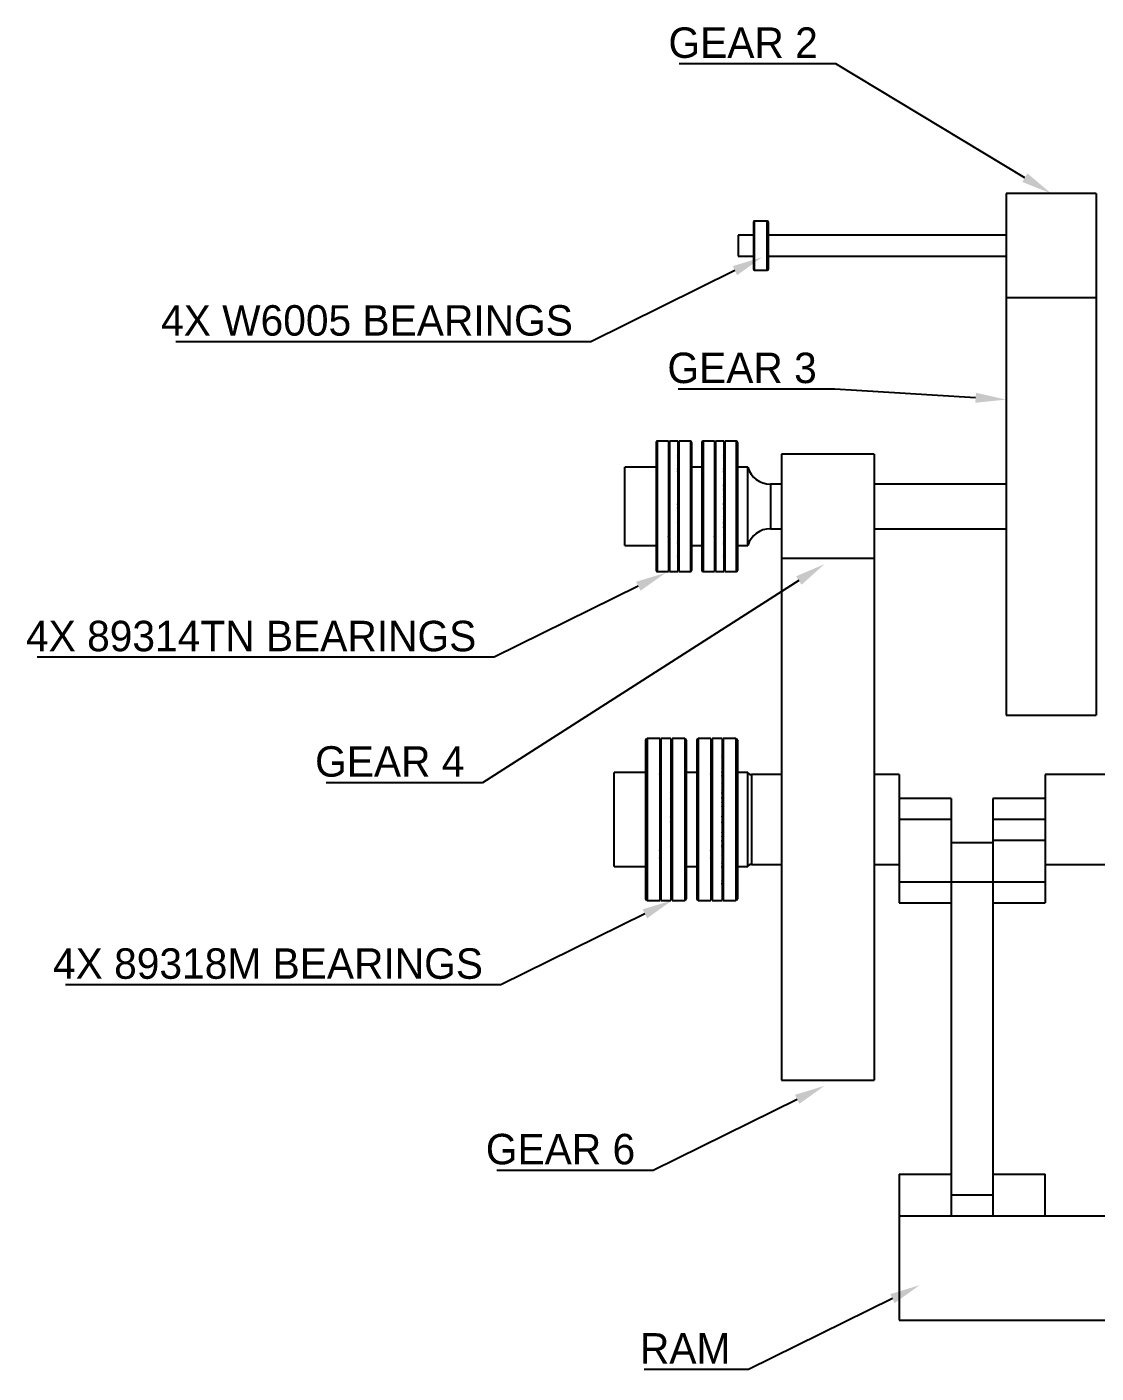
# Model space of a CAD drawing. Header units: millimetres. Extents: x -724 to 4637, y -531 to 1147.
# Drawn here: x -724 to 302, y -531 to 760 of the extents above; entities that cross this region are included whole.
import ezdxf
from ezdxf import colors
from ezdxf.entities.mleader import LeaderData, LeaderLine
from ezdxf.math import Vec2, Vec3

# ---------------------------------------------------------------- set-up
doc = ezdxf.new("R2010")
doc.units = ezdxf.units.MM

msp = doc.modelspace()

# ---------------------------------------------------------------- linework, layer by layer
at = {"color": 7, "linetype": 'Continuous', "lineweight": 25}
for p, q in [((301.5, 600), (215.2, 600)), ((215.2, 600), (215.2, 100)), ((301.5, 600), (301.5, 100)), ((-26.7, 527.1), (-26.7, 572.9)), ((-13.7, 573.5), (-26.1, 573.5)), ((-26.1, 526.5), (-26.1, 573.5)), ((-13.7, 526.5), (-13.7, 573.5)), ((-12.7, 527.5), (-12.7, 572.5)), ((-26.7, 560), (-41.7, 560)), ((-41.7, 560), (-41.7, 540)), ((215.2, 560), (-12.7, 560)), ((-41.7, 540), (-26.7, 540)), ((-12.7, 540), (215.2, 540)), ((-26.1, 526.5), (-13.7, 526.5)), ((301.5, 500), (215.2, 500)), ((-120.4, 361.4), (-120.4, 238.6)), ((-108.4, 362.5), (-119.3, 362.5)), ((-119.3, 362.5), (-119.3, 237.5)), ((-108.4, 362.5), (-108.4, 237.5)), ((-99.4, 362.5), (-107.4, 362.5)), ((-107.4, 362.5), (-107.4, 237.5)), ((-99.4, 362.5), (-99.4, 237.5)), ((-87.5, 362.5), (-98.4, 362.5)), ((-98.4, 362.5), (-98.4, 237.5)), ((-87.5, 362.5), (-87.5, 237.5)), ((-86.4, 361.4), (-86.4, 238.6)), ((-76.4, 361.4), (-76.4, 238.6)), ((-64.4, 362.5), (-75.3, 362.5)), ((-75.3, 362.5), (-75.3, 237.5)), ((-64.4, 362.5), (-64.4, 237.5)), ((-55.4, 362.5), (-63.4, 362.5)), ((-63.4, 362.5), (-63.4, 237.5)), ((-55.4, 362.5), (-55.4, 237.5)), ((-43.5, 362.5), (-54.4, 362.5)), ((-54.4, 362.5), (-54.4, 237.5)), ((-43.5, 362.5), (-43.5, 237.5)), ((-42.4, 361.4), (-42.4, 238.6)), ((-107.4, 358.4), (-108.4, 358.4)), ((-108.4, 355.5), (-108.4, 355.5)), ((-107.4, 358.9), (-107.9, 358.9)), ((-98.9, 358.9), (-99.4, 358.9)), ((-98.4, 358.4), (-99.4, 358.4)), ((-63.4, 358.4), (-64.4, 358.4)), ((-64.4, 355.5), (-64.4, 355.5)), ((-63.4, 358.9), (-63.9, 358.9)), ((-54.9, 358.9), (-55.4, 358.9)), ((-54.4, 358.4), (-55.4, 358.4)), ((88.9, 350), (0, 350)), ((0, 350), (0, -250)), ((88.9, 350), (88.9, -250)), ((-120.4, 337.5), (-150.4, 337.5)), ((-150.4, 262.5), (-150.4, 337.5)), ((-76.4, 337.5), (-86.4, 337.5)), ((-32.4, 337.5), (-42.4, 337.5)), ((-32.4, 262.5), (-32.4, 337.5)), ((-108.4, 334.3), (-108.4, 334.5)), ((-64.4, 334.3), (-64.4, 334.5)), ((0, 321.4), (-10.8, 321.4)), ((-10.8, 321.4), (-10.8, 278.6)), ((215.2, 321.4), (88.9, 321.4)), ((-108.4, 277.1), (-108.4, 276.9)), ((-108.4, 276.9), (-108.4, 277.1)), ((-108.4, 271), (-108.4, 271.2)), ((-64.4, 276.9), (-64.4, 277.1)), ((-64.4, 271.2), (-64.4, 271)), ((-64.4, 271), (-64.4, 271.2)), ((-10.8, 278.6), (0, 278.6)), ((88.9, 278.6), (215.2, 278.6)), ((-150.4, 262.5), (-120.4, 262.5)), ((-108.4, 265.7), (-108.4, 265.9)), ((-86.4, 262.5), (-76.4, 262.5)), ((-64.4, 265.7), (-64.4, 265.9)), ((-42.4, 262.5), (-32.4, 262.5)), ((88.9, 250), (0, 250)), ((-119.3, 237.5), (-108.4, 237.5)), ((-108.4, 244.5), (-108.4, 244.5)), ((-108.4, 241.6), (-107.4, 241.6)), ((-107.9, 241.1), (-107.4, 241.1)), ((-107.4, 237.5), (-99.4, 237.5)), ((-99.4, 241.6), (-98.4, 241.6)), ((-99.4, 241.1), (-98.9, 241.1)), ((-98.4, 237.5), (-87.5, 237.5)), ((-75.3, 237.5), (-64.4, 237.5)), ((-64.4, 244.5), (-64.4, 244.5)), ((-64.4, 241.6), (-63.4, 241.6)), ((-63.9, 241.1), (-63.4, 241.1)), ((-63.4, 237.5), (-55.4, 237.5)), ((-55.4, 241.6), (-54.4, 241.6)), ((-55.4, 241.1), (-54.9, 241.1)), ((-54.4, 237.5), (-43.5, 237.5)), ((215.2, 100), (301.5, 100)), ((-116.9, 77.5), (-128.9, 77.5)), ((-128.9, 77.5), (-128.9, -77.5)), ((-116.9, 77.5), (-116.9, -77.5)), ((-106.1, 77.5), (-115.7, 77.5)), ((-115.7, 77.5), (-115.7, -77.5)), ((-106.1, 77.5), (-106.1, -77.5)), ((-92.9, 77.5), (-104.9, 77.5)), ((-104.9, 77.5), (-104.9, -77.5)), ((-92.9, 77.5), (-92.9, -77.5)), ((-67.9, 77.5), (-79.9, 77.5)), ((-79.9, 77.5), (-79.9, -77.5)), ((-67.9, 77.5), (-67.9, -77.5)), ((-57.1, 77.5), (-66.7, 77.5)), ((-66.7, 77.5), (-66.7, -77.5)), ((-57.1, 77.5), (-57.1, -77.5)), ((-43.9, 77.5), (-55.9, 77.5)), ((-55.9, 77.5), (-55.9, -77.5)), ((-43.9, 77.5), (-43.9, -77.5)), ((-130.4, 76), (-130.4, -76)), ((-115.7, 73.7), (-116.9, 73.7)), ((-115.7, 74.3), (-116.3, 74.3)), ((-105.5, 74.3), (-106.1, 74.3)), ((-104.9, 73.7), (-106.1, 73.7)), ((-91.4, 76), (-91.4, -76)), ((-81.4, 76), (-81.4, -76)), ((-66.7, 73.7), (-67.9, 73.7)), ((-66.7, 74.3), (-67.3, 74.3)), ((-56.5, 74.3), (-57.1, 74.3)), ((-55.9, 73.7), (-57.1, 73.7)), ((-42.4, 76), (-42.4, -76)), ((-116.9, 59.6), (-116.9, 59.7)), ((-67.8, 59.9), (-67.9, 59.7)), ((-67.9, 59.6), (-67.9, 59.7)), ((-130.4, 45), (-160.4, 45)), ((-160.4, -45), (-160.4, 45)), ((-116.9, 43.3), (-116.9, 43.6)), ((-81.4, 45), (-91.4, 45)), ((-67.9, 43.3), (-67.9, 43.6)), ((-32.4, 45), (-42.4, 45)), ((-32.4, -45), (-32.4, 45)), ((0, 43.1), (-29, 43.1)), ((-29, 43.1), (-29, -43.1)), ((112.6, 43.1), (88.9, 43.1)), ((112.6, 43.1), (112.6, -80)), ((312.6, 43.1), (252.6, 43.1)), ((252.6, 43.1), (252.6, -80)), ((162.6, 20), (112.6, 20)), ((162.6, 20), (162.6, -380)), ((252.6, 20), (202.6, 20)), ((202.6, 20), (202.6, -380)), ((252.6, 0), (202.6, 0)), ((162.6, 0), (112.6, 0)), ((252.6, 0), (202.6, 0)), ((202.6, -22.5), (162.6, -22.5)), ((252.6, -20), (202.6, -20)), ((-116.8, -29.7), (-116.9, -30)), ((-116.9, -29.9), (-116.9, -29.7)), ((-116.8, -36.7), (-116.9, -37.1)), ((-116.9, -37), (-116.9, -36.7)), ((-67.8, -29.7), (-67.9, -30)), ((-67.9, -29.9), (-67.9, -29.7)), ((-67.8, -36.7), (-67.9, -37.1)), ((-67.9, -37), (-67.9, -36.7)), ((-160.4, -45), (-130.4, -45)), ((-116.9, -43.3), (-116.9, -43.1)), ((-116.9, -50.9), (-116.9, -50.8)), ((-91.4, -45), (-81.4, -45)), ((-67.9, -43.3), (-67.9, -43.1)), ((-67.9, -50.9), (-67.9, -50.8)), ((-42.4, -45), (-32.4, -45)), ((-29, -43.1), (0, -43.1)), ((88.9, -43.1), (112.6, -43.1)), ((252.6, -43.1), (312.6, -43.1)), ((-116.9, -59.6), (-116.9, -59.5)), ((-67.9, -59.6), (-67.9, -59.5)), ((252.6, -60), (112.6, -60)), ((-116.9, -73.7), (-115.7, -73.7)), ((-116.3, -74.3), (-115.7, -74.3)), ((-106.1, -73.7), (-104.9, -73.7)), ((-106.1, -74.3), (-105.5, -74.3)), ((-67.9, -73.7), (-66.7, -73.7)), ((-67.3, -74.3), (-66.7, -74.3)), ((-57.1, -73.7), (-55.9, -73.7)), ((-57.1, -74.3), (-56.5, -74.3)), ((-128.9, -77.5), (-116.9, -77.5)), ((-115.7, -77.5), (-106.1, -77.5)), ((-104.9, -77.5), (-92.9, -77.5)), ((-79.9, -77.5), (-67.9, -77.5)), ((-66.7, -77.5), (-57.1, -77.5)), ((-55.9, -77.5), (-43.9, -77.5)), ((112.6, -80), (162.6, -80)), ((202.6, -80), (252.6, -80)), ((0, -250), (88.9, -250)), ((112.6, -340), (112.6, -480)), ((112.6, -340), (162.6, -340)), ((202.6, -340), (252.6, -340)), ((252.6, -380), (252.6, -340)), ((202.6, -360), (162.6, -360)), ((112.6, -380), (452.6, -380)), ((112.6, -480), (452.6, -480))]:
    msp.add_line(p, q, dxfattribs=at)
at = {"color": 7, "linetype": 'Continuous', "lineweight": 25, "flags": 128}
for points in [[(-107.4, 355.3), (-107.5, 355.4), (-107.8, 355.8), (-107.8, 356.2), (-107.5, 356.5), (-107.4, 356.6)], [(-99.4, 356.6), (-99.3, 356.5), (-98.9, 356.2), (-98.9, 355.8), (-99.3, 355.4), (-99.4, 355.3)], [(-63.4, 355.3), (-63.5, 355.4), (-63.8, 355.8), (-63.8, 356.2), (-63.5, 356.5), (-63.4, 356.6)], [(-55.4, 356.6), (-55.3, 356.5), (-54.9, 356.2), (-54.9, 355.8), (-55.3, 355.4), (-55.4, 355.3)], [(-107.4, 243.4), (-107.5, 243.5), (-107.8, 243.8), (-107.8, 244.2), (-107.5, 244.6), (-107.4, 244.7)], [(-99.4, 244.7), (-99.3, 244.6), (-98.9, 244.2), (-98.9, 243.8), (-99.3, 243.5), (-99.4, 243.4)], [(-63.4, 243.4), (-63.5, 243.5), (-63.8, 243.8), (-63.8, 244.2), (-63.5, 244.6), (-63.4, 244.7)], [(-55.4, 244.7), (-55.3, 244.6), (-54.9, 244.2), (-54.9, 243.8), (-55.3, 243.5), (-55.4, 243.4)], [(-115.7, 69.9), (-116.1, 70.2), (-116.3, 70.7), (-116.1, 71.1), (-115.7, 71.4)], [(-106.1, 71.4), (-105.7, 71.1), (-105.5, 70.7), (-105.7, 70.2), (-106.1, 69.9)], [(-66.7, 69.9), (-67.1, 70.2), (-67.3, 70.7), (-67.1, 71.1), (-66.7, 71.4)], [(-57.1, 71.4), (-56.7, 71.1), (-56.5, 70.7), (-56.7, 70.2), (-57.1, 69.9)], [(-115.7, -71.4), (-116.1, -71.1), (-116.3, -70.7), (-116.1, -70.2), (-115.7, -69.9)], [(-106.1, -69.9), (-105.7, -70.2), (-105.5, -70.7), (-105.7, -71.1), (-106.1, -71.4)], [(-66.7, -71.4), (-67.1, -71.1), (-67.3, -70.7), (-67.1, -70.2), (-66.7, -69.9)], [(-57.1, -69.9), (-56.7, -70.2), (-56.5, -70.7), (-56.7, -71.1), (-57.1, -71.4)]]:
    msp.add_lwpolyline(points, dxfattribs=at)
at = {"color": 7, "linetype": 'Continuous', "lineweight": 25}
for centre, radius, start, end in [((-26.1, 572.9), 0.6, 90, 180), ((-13.7, 572.5), 1, 0, 90), ((-26.1, 527.1), 0.6, 180, 270), ((-13.7, 527.5), 1, 270, 0), ((-119.3, 361.4), 1.1, 90, 180), ((-87.5, 361.4), 1.1, 0, 90), ((-75.3, 361.4), 1.1, 90, 180), ((-43.5, 361.4), 1.1, 0, 90), ((-107.9, 358.4), 0.5, 90.0001, 180), ((-107.1, 355.9), 1.38, 197.575, 256.7609), ((-106.1, 347.6), 1.79, 137.2759, 222.7241), ((-99.7, 355.9), 1.39, 283.384, 341.6279), ((-100.7, 347.6), 1.79, 317.2759, 42.7241), ((-98.9, 358.4), 0.5, 360, 89.9999), ((-63.9, 358.4), 0.5, 90.0001, 180), ((-63.1, 355.9), 1.38, 197.575, 256.7609), ((-62.1, 347.6), 1.79, 137.2759, 222.7241), ((-55.7, 355.9), 1.39, 283.384, 341.6279), ((-56.7, 347.6), 1.79, 317.2759, 42.7241), ((-54.9, 358.4), 0.5, 360, 89.9999), ((-106.1, 347.4), 2.34, 183.8485, 235.2305), ((-106.1, 340.1), 2.34, 183.8866, 235.2286), ((-104.8, 334.6), 3.07, 147.1309, 212.8691), ((-100.7, 347.4), 2.33, 304.744, 356.6522), ((-100.7, 340.1), 2.34, 304.7714, 356.1134), ((-101.9, 334.3), 3.51, 316.2003, 43.7997), ((-102, 334.6), 3.07, 327.1309, 32.8691), ((-62.1, 347.4), 2.34, 183.8485, 235.2305), ((-62.1, 340.1), 2.34, 183.8866, 235.2286), ((-60.8, 334.6), 3.07, 147.1309, 212.8691), ((-56.7, 347.4), 2.33, 304.744, 356.6522), ((-56.7, 340.1), 2.34, 304.7714, 356.1134), ((-57.9, 334.3), 3.51, 316.2003, 43.7997), ((-58, 334.6), 3.07, 327.1309, 32.8691), ((-10.8, 343.9), 22.5, 196.4991, 270), ((-104.8, 334.4), 3.59, 180.9698, 223.8157), ((-104.8, 329.1), 3.59, 180.9698, 223.8157), ((-104.8, 323.2), 3.58, 180.9175, 222.1419), ((-102, 329.1), 3.59, 316.1843, 359.0302), ((-102, 323.2), 3.58, 317.8581, 359.0825), ((-60.8, 334.4), 3.59, 180.9698, 223.8157), ((-60.8, 329.1), 3.59, 180.9698, 223.8157), ((-60.8, 323.2), 3.58, 180.9175, 222.1419), ((-58, 329.1), 3.59, 316.1843, 359.0302), ((-58, 323.2), 3.58, 317.8581, 359.0825), ((-103.8, 318), 4.59, 141.5547, 218.4453), ((-103.8, 315.3), 4.61, 180.1777, 218.4522), ((-103.8, 312.2), 4.61, 180.1777, 218.4522), ((-103.8, 318.2), 4.11, 151.4784, 208.5216), ((-103, 318), 4.59, 321.5547, 38.4453), ((-103, 318.2), 4.11, 331.4784, 28.5216), ((-103, 315.3), 4.61, 321.5478, 359.8223), ((-103, 312.2), 4.61, 321.5478, 359.8223), ((-59.8, 318), 4.59, 141.5547, 218.4453), ((-59.8, 315.3), 4.61, 180.1777, 218.4522), ((-59.8, 312.2), 4.61, 180.1777, 218.4522), ((-59.8, 318.2), 4.11, 151.4784, 208.5216), ((-59, 318), 4.59, 321.5547, 38.4453), ((-59, 318.2), 4.11, 331.4784, 28.5216), ((-59, 315.3), 4.61, 321.5478, 359.8223), ((-59, 312.2), 4.61, 321.5478, 359.8223), ((-103.4, 300), 5, 143.1301, 216.8699), ((-103.4, 300), 4.5, 152.7339, 207.2661), ((-103.4, 300), 5, 323.1301, 36.8699), ((-103.4, 300), 4.5, 332.7339, 27.2661), ((-59.4, 300), 5, 143.1301, 216.8699), ((-59.4, 300), 4.5, 152.7339, 207.2661), ((-59.4, 300), 5, 323.1301, 36.8699), ((-59.4, 300), 4.5, 332.7339, 27.2661), ((-103.8, 287.8), 4.61, 141.536, 179.8342), ((-103.8, 284.7), 4.61, 141.536, 179.8342), ((-103.8, 282), 4.59, 141.5547, 218.4453), ((-103, 287.8), 4.61, 0.1658, 38.464), ((-103, 284.7), 4.61, 0.1658, 38.464), ((-103, 282), 4.59, 321.5547, 38.4453), ((-59.8, 287.8), 4.61, 141.536, 179.8342), ((-59.8, 284.7), 4.61, 141.536, 179.8342), ((-59.8, 282), 4.59, 141.5547, 218.4453), ((-59, 287.8), 4.61, 0.1658, 38.464), ((-59, 284.7), 4.61, 0.1658, 38.464), ((-59, 282), 4.59, 321.5547, 38.4453), ((-104.8, 276.8), 3.59, 137.8622, 175.0643), ((-104.8, 270.9), 3.61, 136.1948, 175.0213), ((-103.8, 281.8), 4.11, 151.4784, 208.5216), ((-103, 281.8), 4.11, 331.4784, 28.5216), ((-102, 270.9), 3.58, 0.907, 43.8785), ((-102, 276.8), 3.57, 0.8562, 42.2032), ((-60.8, 276.8), 3.59, 137.8622, 175.0643), ((-60.8, 270.9), 3.61, 136.1948, 175.0213), ((-59.8, 281.8), 4.11, 151.4784, 208.5216), ((-59, 281.8), 4.11, 331.4784, 28.5216), ((-58, 270.9), 3.58, 0.907, 43.8785), ((-58, 276.8), 3.57, 0.8562, 42.2032), ((-10.8, 256.1), 22.5, 90, 163.5009), ((-104.8, 265.6), 3.61, 136.1948, 175.0213), ((-106.1, 259.9), 2.32, 124.5396, 176.3452), ((-104.8, 265.4), 3.07, 147.1309, 212.8691), ((-101.9, 265.7), 3.51, 316.2003, 43.7997), ((-102, 265.4), 3.07, 327.1309, 32.8691), ((-100.7, 259.9), 2.32, 3.6548, 55.4604), ((-60.8, 265.6), 3.61, 136.1948, 175.0213), ((-62.1, 259.9), 2.32, 124.5396, 176.3452), ((-60.8, 265.4), 3.07, 147.1309, 212.8691), ((-57.9, 265.7), 3.51, 316.2003, 43.7997), ((-58, 265.4), 3.07, 327.1309, 32.8691), ((-56.7, 259.9), 2.32, 3.6548, 55.4604), ((-106.1, 252.6), 2.32, 124.5418, 176.3069), ((-107.1, 244.1), 1.39, 102.9396, 160.7012), ((-106.1, 252.4), 1.79, 137.2759, 222.7241), ((-100.7, 252.6), 2.33, 4.1955, 55.4296), ((-100.7, 252.4), 1.79, 317.2759, 42.7241), ((-99.7, 244.1), 1.34, 15.9487, 77.7283), ((-62.1, 252.6), 2.32, 124.5418, 176.3069), ((-63.1, 244.1), 1.39, 102.9396, 160.7012), ((-62.1, 252.4), 1.79, 137.2759, 222.7241), ((-56.7, 252.6), 2.33, 4.1955, 55.4296), ((-56.7, 252.4), 1.79, 317.2759, 42.7241), ((-55.7, 244.1), 1.34, 15.9487, 77.7283), ((-119.3, 238.6), 1.1, 180, 270), ((-107.9, 241.6), 0.5, 180, 269.9999), ((-98.9, 241.6), 0.5, 270.0001, 0), ((-87.5, 238.6), 1.1, 270, 360), ((-75.3, 238.6), 1.1, 180, 270), ((-63.9, 241.6), 0.5, 180, 269.9999), ((-54.9, 241.6), 0.5, 270.0001, 360), ((-43.5, 238.6), 1.1, 270, 360), ((-128.9, 76), 1.5, 90, 180), ((-92.9, 76), 1.5, 0, 90), ((-79.9, 76), 1.5, 90, 180), ((-43.9, 76), 1.5, 360, 90), ((-116.3, 73.7), 0.6, 90, 180), ((-115.4, 70.5), 1.53, 193.8947, 259.1514), ((-106.4, 70.5), 1.56, 281.1843, 344.5434), ((-105.5, 73.7), 0.6, 0, 90), ((-67.3, 73.7), 0.6, 90, 180), ((-66.4, 70.5), 1.53, 193.8947, 259.1514), ((-57.4, 70.5), 1.56, 281.1843, 344.5434), ((-56.5, 73.7), 0.6, 360, 90), ((-114.1, 59.8), 2.75, 183.3135, 235.8017), ((-114.2, 60.1), 2.09, 135.9312, 224.0688), ((-107.6, 60.1), 2.09, 315.9312, 44.0688), ((-107.6, 59.8), 2.76, 304.2433, 355.9542), ((-65.1, 59.8), 2.75, 183.3135, 235.8017), ((-65.2, 60.1), 2.09, 135.9312, 224.0688), ((-58.6, 60.1), 2.09, 315.9312, 44.0688), ((-58.6, 59.8), 2.76, 304.2433, 355.9542), ((-114.1, 51), 2.75, 183.3135, 235.8017), ((-112.6, 43.4), 4.28, 180.8157, 223.9698), ((-112.6, 43.7), 3.66, 146.8062, 213.1938), ((-107.6, 51), 2.75, 304.1983, 356.6865), ((-109.1, 43.7), 3.66, 326.8062, 33.1938), ((-109.2, 43.4), 4.29, 316.0405, 358.6253), ((-65.1, 51), 2.75, 183.3135, 235.8017), ((-63.6, 43.4), 4.28, 180.8157, 223.9698), ((-63.6, 43.7), 3.66, 146.8062, 213.1938), ((-58.6, 51), 2.75, 304.1983, 356.6865), ((-60.1, 43.7), 3.66, 326.8062, 33.1938), ((-60.2, 43.4), 4.29, 316.0405, 358.6253), ((-29, 46.9), 3.85, 210, 270), ((-112.6, 37), 4.28, 180.8157, 223.9698), ((-112.6, 30), 4.28, 180.8157, 223.9698), ((-111.4, 22.8), 5.5, 141.5271, 218.4729), ((-109.2, 37), 4.28, 316.0302, 359.1843), ((-109.2, 30), 4.28, 316.0302, 359.1843), ((-110.4, 22.8), 5.5, 321.5271, 38.4729), ((-63.6, 37), 4.28, 180.8157, 223.9698), ((-63.6, 30), 4.28, 180.8157, 223.9698), ((-62.4, 22.8), 5.5, 141.5271, 218.4729), ((-60.2, 37), 4.28, 316.0302, 359.1843), ((-60.2, 30), 4.28, 316.0302, 359.1843), ((-61.4, 22.8), 5.5, 321.5271, 38.4729), ((-111.3, 19.5), 5.53, 180.1487, 218.4812), ((-111.3, 15.7), 5.53, 180.1487, 218.4812), ((-111.4, 23), 4.92, 151.4197, 208.5803), ((-110.4, 23), 4.92, 331.4197, 28.5803), ((-110.4, 19.5), 5.53, 321.5188, 359.8513), ((-110.4, 15.7), 5.53, 321.5188, 359.8513), ((-62.3, 19.5), 5.53, 180.1487, 218.4812), ((-62.3, 15.7), 5.53, 180.1487, 218.4812), ((-62.4, 23), 4.92, 151.4197, 208.5803), ((-61.4, 23), 4.92, 331.4197, 28.5803), ((-61.4, 19.5), 5.53, 321.5188, 359.8513), ((-61.4, 15.7), 5.53, 321.5188, 359.8513), ((-110.9, 0), 6, 143.1301, 216.8699), ((-110.9, 0), 5.4, 152.734, 207.266), ((-110.9, 0), 6, 323.1301, 36.8699), ((-110.9, 0), 5.4, 332.734, 27.266), ((-61.9, 0), 6, 143.1301, 216.8699), ((-61.9, 0), 5.4, 152.734, 207.266), ((-61.9, 0), 6, 323.1301, 36.8699), ((-61.9, 0), 5.4, 332.734, 27.266), ((-111.3, -15.7), 5.53, 141.5291, 179.8411), ((-110.4, -15.7), 5.53, 0.1589, 38.4709), ((-62.3, -15.7), 5.53, 141.5291, 179.8411), ((-61.4, -15.7), 5.53, 0.1589, 38.4709), ((-111.3, -19.5), 5.53, 141.5291, 179.8411), ((-111.4, -22.8), 5.5, 141.5271, 218.4729), ((-111.4, -23), 4.92, 151.4197, 208.5803), ((-110.4, -19.5), 5.53, 0.1589, 38.4709), ((-110.4, -22.8), 5.5, 321.5271, 38.4729), ((-110.4, -23), 4.92, 331.4197, 28.5803), ((-62.3, -19.5), 5.53, 141.5291, 179.8411), ((-62.4, -22.8), 5.5, 141.5271, 218.4729), ((-62.4, -23), 4.92, 151.4197, 208.5803), ((-61.4, -19.5), 5.53, 0.1589, 38.4709), ((-61.4, -22.8), 5.5, 321.5271, 38.4729), ((-61.4, -23), 4.92, 331.4197, 28.5803), ((-112.6, -30), 4.32, 136.1463, 175.6713), ((-112.6, -37.1), 4.32, 136.1463, 175.6713), ((-109.2, -30), 4.29, 0.8706, 43.915), ((-109.2, -37), 4.29, 0.8706, 43.915), ((-63.6, -30), 4.32, 136.1463, 175.6713), ((-63.6, -37.1), 4.32, 136.1463, 175.6713), ((-60.2, -30), 4.29, 0.8706, 43.915), ((-60.2, -37), 4.29, 0.8706, 43.915), ((-112.6, -43.4), 4.32, 136.1463, 175.6713), ((-114.1, -51.1), 2.81, 124.5804, 173.4417), ((-112.6, -43.7), 3.66, 146.8062, 213.1938), ((-109.2, -43.4), 4.29, 0.3119, 43.9243), ((-109.1, -43.7), 3.66, 326.8062, 33.1938), ((-107.6, -51.1), 2.77, 3.5192, 55.596), ((-63.6, -43.4), 4.32, 136.1463, 175.6713), ((-65.1, -51.1), 2.81, 124.5804, 173.4417), ((-63.6, -43.7), 3.66, 146.8062, 213.1938), ((-60.2, -43.4), 4.29, 0.3119, 43.9243), ((-60.1, -43.7), 3.66, 326.8062, 33.1938), ((-58.6, -51.1), 2.77, 3.5192, 55.596), ((-29, -46.9), 3.85, 90, 150), ((-114.1, -59.8), 2.81, 124.5804, 173.4417), ((-114.2, -60.1), 2.09, 135.9312, 224.0688), ((-107.6, -59.8), 2.76, 2.7883, 55.6369), ((-107.6, -60.1), 2.09, 315.9312, 44.0688), ((-65.1, -59.8), 2.81, 124.5804, 173.4417), ((-65.2, -60.1), 2.09, 135.9312, 224.0688), ((-58.6, -59.8), 2.76, 2.7883, 55.6369), ((-58.6, -60.1), 2.09, 315.9312, 44.0688), ((-128.9, -76), 1.5, 180, 270), ((-115.3, -70.6), 1.62, 102.2714, 162.128), ((-116.3, -73.7), 0.6, 180, 270), ((-106.4, -70.5), 1.6, 16.3671, 78.0323), ((-105.5, -73.7), 0.6, 270, 0), ((-92.9, -76), 1.5, 270, 360), ((-79.9, -76), 1.5, 180, 270), ((-66.3, -70.6), 1.62, 102.2714, 162.128), ((-67.3, -73.7), 0.6, 180, 270), ((-57.4, -70.5), 1.6, 16.3671, 78.0323), ((-56.5, -73.7), 0.6, 270, 0), ((-43.9, -76), 1.5, 270, 0)]:
    msp.add_arc(centre, radius, start, end, dxfattribs=at)
for points, knots in [([(-107.4, 356.7), (-107.6, 356.6), (-108, 356.4), (-108.3, 356), (-108.3, 355.7), (-108.4, 355.6)], [0, 0, 0, 0, 0.3635068, 0.7375334, 1, 1, 1, 1]), ([(-107.4, 349.1), (-107.5, 349), (-107.9, 348.7), (-108.2, 348.1), (-108.4, 347.5), (-108.4, 347.2), (-108.4, 347.2)], [0, 0, 0, 0, 0.155023, 0.581655, 0.95105, 1, 1, 1, 1]), ([(-98.4, 355.5), (-98.4, 355.5), (-98.4, 355.7), (-98.6, 356.1), (-98.9, 356.4), (-99.2, 356.6), (-99.4, 356.7)], [0, 0, 0, 0, 0.041041, 0.376993, 0.707289, 1, 1, 1, 1]), ([(-98.4, 347.2), (-98.4, 347.3), (-98.4, 347.7), (-98.7, 348.3), (-99, 348.8), (-99.3, 349), (-99.4, 349.1)], [0, 0, 0, 0, 0.128656, 0.5165654, 0.9060418, 1, 1, 1, 1]), ([(-63.4, 356.7), (-63.6, 356.6), (-64, 356.4), (-64.3, 356), (-64.3, 355.7), (-64.4, 355.6)], [0, 0, 0, 0, 0.3635068, 0.7375334, 1, 1, 1, 1]), ([(-63.4, 349.1), (-63.5, 349), (-63.9, 348.7), (-64.2, 348.1), (-64.4, 347.5), (-64.4, 347.2), (-64.4, 347.2)], [0, 0, 0, 0, 0.155023, 0.581655, 0.95105, 1, 1, 1, 1]), ([(-54.4, 355.5), (-54.4, 355.5), (-54.4, 355.7), (-54.6, 356.1), (-54.9, 356.4), (-55.2, 356.6), (-55.4, 356.7)], [0, 0, 0, 0, 0.041041, 0.376993, 0.707289, 1, 1, 1, 1]), ([(-54.4, 347.2), (-54.4, 347.3), (-54.4, 347.7), (-54.7, 348.3), (-55, 348.8), (-55.3, 349), (-55.4, 349.1)], [0, 0, 0, 0, 0.128656, 0.516565, 0.906042, 1, 1, 1, 1]), ([(-108.4, 339.9), (-108.4, 339.7), (-108.3, 339.2), (-108, 338.5), (-107.6, 338.2), (-107.4, 338.1)], [0, 0, 0, 0, 0.3406033, 0.7243184, 1, 1, 1, 1]), ([(-107.4, 336.7), (-107.5, 336.6), (-107.9, 336.2), (-108.3, 335.5), (-108.3, 334.8), (-108.4, 334.6)], [0, 0, 0, 0, 0.194826, 0.644302, 1, 1, 1, 1]), ([(-64.4, 339.9), (-64.4, 339.7), (-64.3, 339.2), (-64, 338.5), (-63.6, 338.2), (-63.4, 338.1)], [0, 0, 0, 0, 0.340603, 0.724318, 1, 1, 1, 1]), ([(-63.4, 336.7), (-63.5, 336.6), (-63.9, 336.2), (-64.3, 335.5), (-64.3, 334.8), (-64.4, 334.6)], [0, 0, 0, 0, 0.194826, 0.644302, 1, 1, 1, 1]), ([(-108.4, 334.6), (-108.4, 334.5), (-108.5, 334.1), (-108.3, 333.3), (-107.9, 332.4), (-107.5, 332), (-107.4, 331.9)], [0, 0, 0, 0, 0.072836, 0.434109, 0.794071, 1, 1, 1, 1]), ([(-108.4, 329.3), (-108.4, 329.2), (-108.5, 328.8), (-108.3, 328), (-107.9, 327.2), (-107.5, 326.7), (-107.4, 326.6)], [0, 0, 0, 0, 0.072836, 0.434109, 0.794071, 1, 1, 1, 1]), ([(-108.4, 323.4), (-108.4, 323.3), (-108.5, 322.9), (-108.3, 322.1), (-107.9, 321.3), (-107.6, 320.9), (-107.4, 320.7)], [0, 0, 0, 0, 0.073671, 0.439089, 0.803178, 1, 1, 1, 1]), ([(-64.4, 334.6), (-64.4, 334.5), (-64.5, 334.1), (-64.3, 333.3), (-63.9, 332.4), (-63.5, 332), (-63.4, 331.9)], [0, 0, 0, 0, 0.072836, 0.434109, 0.794071, 1, 1, 1, 1]), ([(-64.4, 329.3), (-64.4, 329.2), (-64.5, 328.8), (-64.3, 328), (-63.9, 327.2), (-63.5, 326.7), (-63.4, 326.6)], [0, 0, 0, 0, 0.072836, 0.434109, 0.794071, 1, 1, 1, 1]), ([(-64.4, 323.2), (-64.4, 322.8), (-64.3, 322.1), (-63.9, 321.3), (-63.6, 320.9), (-63.4, 320.7)], [0, 0, 0, 0, 0.3887697, 0.7855218, 1, 1, 1, 1]), ([(-107.4, 279.3), (-107.5, 279.2), (-107.9, 278.8), (-108.3, 278), (-108.3, 277.4), (-108.4, 277.1)], [0, 0, 0, 0, 0.184313, 0.639658, 1, 1, 1, 1]), ([(-107.4, 273.4), (-107.5, 273.3), (-107.9, 272.9), (-108.3, 272.2), (-108.3, 271.5), (-108.4, 271.2)], [0, 0, 0, 0, 0.194826, 0.644302, 1, 1, 1, 1]), ([(-63.4, 279.3), (-63.5, 279.2), (-63.9, 278.8), (-64.3, 278), (-64.3, 277.4), (-64.4, 277.1)], [0, 0, 0, 0, 0.180502, 0.637974, 1, 1, 1, 1]), ([(-64.4, 277.1), (-64.4, 277.1), (-64.4, 277), (-64.4, 276.9), (-64.4, 276.9)], [0, 0, 0, 0, 0.894898, 1, 1, 1, 1]), ([(-63.4, 273.4), (-63.5, 273.3), (-63.9, 272.9), (-64.3, 272.2), (-64.3, 271.5), (-64.4, 271.2)], [0, 0, 0, 0, 0.194826, 0.644302, 1, 1, 1, 1]), ([(-108.4, 266), (-108.4, 265.9), (-108.5, 265.5), (-108.3, 264.7), (-107.9, 263.9), (-107.5, 263.4), (-107.4, 263.3)], [0, 0, 0, 0, 0.072836, 0.434109, 0.794071, 1, 1, 1, 1]), ([(-107.4, 261.9), (-107.5, 261.9), (-107.9, 261.6), (-108.2, 261), (-108.4, 260.4), (-108.4, 260.1), (-108.4, 260.1)], [0, 0, 0, 0, 0.155023, 0.581655, 0.95105, 1, 1, 1, 1]), ([(-98.4, 260.1), (-98.4, 260.2), (-98.4, 260.5), (-98.7, 261.1), (-99, 261.7), (-99.3, 261.9), (-99.4, 262)], [0, 0, 0, 0, 0.128656, 0.5165654, 0.9060418, 1, 1, 1, 1]), ([(-64.4, 266), (-64.4, 265.9), (-64.5, 265.5), (-64.3, 264.7), (-63.9, 263.9), (-63.5, 263.4), (-63.4, 263.3)], [0, 0, 0, 0, 0.0728361, 0.4341094, 0.7940707, 1, 1, 1, 1]), ([(-63.4, 261.9), (-63.5, 261.9), (-63.9, 261.6), (-64.2, 261), (-64.4, 260.4), (-64.4, 260.1), (-64.4, 260.1)], [0, 0, 0, 0, 0.155023, 0.581655, 0.95105, 1, 1, 1, 1]), ([(-54.4, 260.1), (-54.4, 260.2), (-54.4, 260.5), (-54.7, 261.1), (-55, 261.7), (-55.3, 261.9), (-55.4, 262)], [0, 0, 0, 0, 0.128656, 0.516565, 0.906042, 1, 1, 1, 1]), ([(-108.4, 252.8), (-108.4, 252.6), (-108.3, 252.1), (-108, 251.4), (-107.6, 251.1), (-107.4, 250.9)], [0, 0, 0, 0, 0.340603, 0.724318, 1, 1, 1, 1]), ([(-99.4, 250.9), (-99.2, 251.1), (-98.8, 251.5), (-98.4, 252.2), (-98.4, 252.6), (-98.4, 252.8)], [0, 0, 0, 0, 0.3612914, 0.7314255, 1, 1, 1, 1]), ([(-64.4, 252.8), (-64.4, 252.6), (-64.3, 252.1), (-64, 251.4), (-63.6, 251.1), (-63.4, 250.9)], [0, 0, 0, 0, 0.340603, 0.724318, 1, 1, 1, 1]), ([(-55.4, 250.9), (-55.2, 251.1), (-54.8, 251.5), (-54.4, 252.2), (-54.4, 252.6), (-54.4, 252.8)], [0, 0, 0, 0, 0.361291, 0.731426, 1, 1, 1, 1]), ([(-108.4, 244.6), (-108.4, 244.5), (-108.4, 244.3), (-108.2, 243.9), (-107.9, 243.6), (-107.6, 243.4), (-107.4, 243.3)], [0, 0, 0, 0, 0.071341, 0.398114, 0.720525, 1, 1, 1, 1]), ([(-99.4, 243.3), (-99.2, 243.4), (-98.8, 243.6), (-98.5, 244), (-98.4, 244.3), (-98.4, 244.5)], [0, 0, 0, 0, 0.3457909, 0.7113994, 1, 1, 1, 1]), ([(-64.4, 244.6), (-64.4, 244.5), (-64.4, 244.3), (-64.2, 243.9), (-63.9, 243.6), (-63.6, 243.4), (-63.4, 243.3)], [0, 0, 0, 0, 0.071341, 0.398114, 0.720525, 1, 1, 1, 1]), ([(-55.4, 243.3), (-55.2, 243.4), (-54.8, 243.6), (-54.5, 244), (-54.4, 244.3), (-54.4, 244.5)], [0, 0, 0, 0, 0.3457909, 0.7113994, 1, 1, 1, 1]), ([(-115.7, 71.5), (-115.7, 71.5), (-116.1, 71.4), (-116.5, 71), (-116.8, 70.6), (-116.8, 70.3), (-116.8, 70.1)], [0, 0, 0, 0, 0.068059, 0.508845, 0.824779, 1, 1, 1, 1]), ([(-104.9, 70.1), (-104.9, 70.2), (-104.9, 70.5), (-105.2, 70.9), (-105.5, 71.3), (-105.9, 71.4), (-106.1, 71.5)], [0, 0, 0, 0, 0.139054, 0.442935, 0.762083, 1, 1, 1, 1]), ([(-66.7, 71.5), (-66.7, 71.5), (-67.1, 71.4), (-67.5, 71), (-67.8, 70.6), (-67.8, 70.3), (-67.8, 70.1)], [0, 0, 0, 0, 0.068059, 0.508845, 0.824779, 1, 1, 1, 1]), ([(-55.9, 70.1), (-55.9, 70.2), (-55.9, 70.5), (-56.2, 70.9), (-56.5, 71.3), (-56.9, 71.4), (-57.1, 71.5)], [0, 0, 0, 0, 0.139054, 0.442935, 0.762083, 1, 1, 1, 1]), ([(-116.8, 59.9), (-116.9, 59.8), (-116.9, 59.7), (-116.9, 59.6), (-116.9, 59.6)], [0, 0, 0, 0, 0.9583854, 1, 1, 1, 1]), ([(-115.7, 61.9), (-115.9, 61.7), (-116.4, 61.2), (-116.8, 60.4), (-116.8, 60), (-116.8, 59.8)], [0, 0, 0, 0, 0.398961, 0.758961, 1, 1, 1, 1]), ([(-104.9, 59.6), (-104.9, 59.9), (-104.9, 60.4), (-105.4, 61.2), (-105.8, 61.7), (-106.1, 61.9)], [0, 0, 0, 0, 0.3147, 0.656135, 1, 1, 1, 1]), ([(-66.7, 61.9), (-66.9, 61.7), (-67.4, 61.2), (-67.8, 60.4), (-67.8, 60), (-67.8, 59.8)], [0, 0, 0, 0, 0.398961, 0.758961, 1, 1, 1, 1]), ([(-55.9, 59.6), (-55.9, 59.9), (-55.9, 60.4), (-56.4, 61.2), (-56.8, 61.7), (-57.1, 61.9)], [0, 0, 0, 0, 0.3147, 0.656135, 1, 1, 1, 1]), ([(-116.8, 51), (-116.8, 50.9), (-116.9, 50.5), (-116.7, 49.8), (-116.2, 49.1), (-115.8, 48.7), (-115.6, 48.6)], [0, 0, 0, 0, 0.124911, 0.448457, 0.771382, 1, 1, 1, 1]), ([(-116.8, 43.6), (-116.8, 43.4), (-116.9, 42.9), (-116.7, 42), (-116.3, 41), (-115.8, 40.6), (-115.7, 40.4)], [0, 0, 0, 0, 0.133652, 0.466397, 0.798541, 1, 1, 1, 1]), ([(-115.7, 46.3), (-115.9, 46), (-116.4, 45.4), (-116.8, 44.4), (-116.8, 43.8), (-116.8, 43.6)], [0, 0, 0, 0, 0.367926, 0.764221, 1, 1, 1, 1]), ([(-104.9, 43.3), (-104.9, 43.6), (-104.9, 44.3), (-105.3, 45.3), (-105.7, 46), (-106.1, 46.3), (-106.1, 46.3)], [0, 0, 0, 0, 0.287317, 0.63805, 0.989622, 1, 1, 1, 1]), ([(-67.8, 51), (-67.8, 50.9), (-67.9, 50.5), (-67.7, 49.8), (-67.2, 49.1), (-66.8, 48.7), (-66.6, 48.6)], [0, 0, 0, 0, 0.124911, 0.448457, 0.771382, 1, 1, 1, 1]), ([(-67.8, 43.6), (-67.8, 43.4), (-67.9, 42.9), (-67.7, 42), (-67.3, 41), (-66.8, 40.6), (-66.7, 40.4)], [0, 0, 0, 0, 0.133652, 0.466397, 0.798541, 1, 1, 1, 1]), ([(-66.7, 46.3), (-66.9, 46), (-67.4, 45.4), (-67.8, 44.4), (-67.8, 43.8), (-67.8, 43.6)], [0, 0, 0, 0, 0.367926, 0.764221, 1, 1, 1, 1]), ([(-55.9, 43.3), (-55.9, 43.6), (-55.9, 44.3), (-56.3, 45.3), (-56.7, 46), (-57.1, 46.3), (-57.1, 46.3)], [0, 0, 0, 0, 0.287317, 0.63805, 0.989622, 1, 1, 1, 1]), ([(-116.9, 36.9), (-116.9, 36.8), (-116.9, 36.4), (-116.7, 35.6), (-116.3, 34.7), (-115.8, 34.2), (-115.7, 34)], [0, 0, 0, 0, 0.032147, 0.403878, 0.774937, 1, 1, 1, 1]), ([(-116.9, 29.8), (-116.9, 29.8), (-116.9, 29.4), (-116.7, 28.6), (-116.3, 27.6), (-115.8, 27.2), (-115.7, 27)], [0, 0, 0, 0, 0.032147, 0.403878, 0.774937, 1, 1, 1, 1]), ([(-106.1, 34), (-105.9, 34.2), (-105.5, 34.6), (-105.1, 35.6), (-104.8, 36.4), (-104.9, 36.9), (-104.9, 36.9)], [0, 0, 0, 0, 0.1885212, 0.5624412, 0.9325087, 1, 1, 1, 1]), ([(-106.1, 27), (-105.9, 27.1), (-105.5, 27.6), (-105.1, 28.5), (-104.8, 29.3), (-104.9, 29.8), (-104.9, 29.9)], [0, 0, 0, 0, 0.188521, 0.562441, 0.932509, 1, 1, 1, 1]), ([(-67.9, 36.9), (-67.9, 36.8), (-67.9, 36.4), (-67.7, 35.6), (-67.3, 34.7), (-66.8, 34.2), (-66.7, 34)], [0, 0, 0, 0, 0.032147, 0.403878, 0.774937, 1, 1, 1, 1]), ([(-67.9, 29.8), (-67.9, 29.8), (-67.9, 29.4), (-67.7, 28.6), (-67.3, 27.6), (-66.8, 27.2), (-66.7, 27)], [0, 0, 0, 0, 0.0321467, 0.4038778, 0.7749368, 1, 1, 1, 1]), ([(-57.1, 34), (-56.9, 34.2), (-56.5, 34.6), (-56.1, 35.6), (-55.8, 36.4), (-55.9, 36.9), (-55.9, 36.9)], [0, 0, 0, 0, 0.1885212, 0.5624412, 0.9325087, 1, 1, 1, 1]), ([(-57.1, 27), (-56.9, 27.1), (-56.5, 27.6), (-56.1, 28.5), (-55.8, 29.3), (-55.9, 29.8), (-55.9, 29.9)], [0, 0, 0, 0, 0.188521, 0.562441, 0.932509, 1, 1, 1, 1]), ([(-115.7, -26.9), (-115.9, -27.2), (-116.4, -27.9), (-116.8, -28.8), (-116.8, -29.4), (-116.8, -29.7)], [0, 0, 0, 0, 0.3679257, 0.7642215, 1, 1, 1, 1]), ([(-115.7, -34), (-115.9, -34.3), (-116.4, -34.9), (-116.8, -35.9), (-116.8, -36.5), (-116.8, -36.7)], [0, 0, 0, 0, 0.367926, 0.764221, 1, 1, 1, 1]), ([(-104.9, -30), (-104.9, -29.6), (-104.9, -29), (-105.3, -27.9), (-105.7, -27.2), (-106.1, -26.9), (-106.1, -26.9)], [0, 0, 0, 0, 0.287317, 0.63805, 0.989622, 1, 1, 1, 1]), ([(-104.9, -37), (-104.9, -36.7), (-104.9, -36), (-105.3, -35), (-105.7, -34.3), (-106.1, -34), (-106.1, -34)], [0, 0, 0, 0, 0.2873165, 0.6380504, 0.9896216, 1, 1, 1, 1]), ([(-66.7, -26.9), (-66.9, -27.2), (-67.4, -27.9), (-67.8, -28.8), (-67.8, -29.4), (-67.8, -29.7)], [0, 0, 0, 0, 0.3679257, 0.7642215, 1, 1, 1, 1]), ([(-66.7, -34), (-66.9, -34.3), (-67.4, -34.9), (-67.8, -35.9), (-67.8, -36.5), (-67.8, -36.7)], [0, 0, 0, 0, 0.3679257, 0.7642215, 1, 1, 1, 1]), ([(-55.9, -30), (-55.9, -29.6), (-55.9, -29), (-56.3, -27.9), (-56.7, -27.2), (-57.1, -26.9), (-57.1, -26.9)], [0, 0, 0, 0, 0.287317, 0.63805, 0.989622, 1, 1, 1, 1]), ([(-55.9, -37), (-55.9, -36.7), (-55.9, -36), (-56.3, -35), (-56.7, -34.3), (-57.1, -34), (-57.1, -34)], [0, 0, 0, 0, 0.287317, 0.63805, 0.989622, 1, 1, 1, 1]), ([(-116.8, -43.1), (-116.8, -43.2), (-116.9, -43.7), (-116.7, -44.7), (-116.3, -45.6), (-115.8, -46.1), (-115.7, -46.3)], [0, 0, 0, 0, 0.133652, 0.466397, 0.798541, 1, 1, 1, 1]), ([(-115.7, -48.6), (-115.9, -48.8), (-116.4, -49.3), (-116.8, -50.1), (-116.8, -50.5), (-116.8, -50.7)], [0, 0, 0, 0, 0.404055, 0.761004, 1, 1, 1, 1]), ([(-106.1, -46.2), (-105.9, -46.1), (-105.5, -45.6), (-105.1, -44.7), (-104.8, -43.9), (-104.9, -43.4), (-104.9, -43.4)], [0, 0, 0, 0, 0.188521, 0.562441, 0.932509, 1, 1, 1, 1]), ([(-104.9, -50.9), (-104.9, -50.7), (-104.9, -50.1), (-105.4, -49.3), (-105.8, -48.8), (-106.1, -48.6), (-106.1, -48.6)], [0, 0, 0, 0, 0.30813, 0.642436, 0.985059, 1, 1, 1, 1]), ([(-67.8, -43.1), (-67.8, -43.2), (-67.9, -43.7), (-67.7, -44.7), (-67.3, -45.6), (-66.8, -46.1), (-66.7, -46.3)], [0, 0, 0, 0, 0.133652, 0.466397, 0.798541, 1, 1, 1, 1]), ([(-66.7, -48.6), (-66.9, -48.8), (-67.4, -49.3), (-67.8, -50.1), (-67.8, -50.5), (-67.8, -50.7)], [0, 0, 0, 0, 0.4040547, 0.7610043, 1, 1, 1, 1]), ([(-57.1, -46.2), (-56.9, -46.1), (-56.5, -45.6), (-56.1, -44.7), (-55.8, -43.9), (-55.9, -43.4), (-55.9, -43.4)], [0, 0, 0, 0, 0.188521, 0.562441, 0.932509, 1, 1, 1, 1]), ([(-55.9, -50.9), (-55.9, -50.7), (-55.9, -50.1), (-56.4, -49.3), (-56.8, -48.8), (-57.1, -48.6), (-57.1, -48.6)], [0, 0, 0, 0, 0.30813, 0.642436, 0.985059, 1, 1, 1, 1]), ([(-116.8, -59.5), (-116.8, -59.6), (-116.9, -60), (-116.7, -60.7), (-116.3, -61.4), (-115.8, -61.7), (-115.7, -61.9)], [0, 0, 0, 0, 0.1283019, 0.4606298, 0.7923204, 1, 1, 1, 1]), ([(-106.1, -61.9), (-105.9, -61.8), (-105.5, -61.4), (-105.1, -60.7), (-104.8, -60), (-104.9, -59.7), (-104.9, -59.7)], [0, 0, 0, 0, 0.194515, 0.58762, 0.966792, 1, 1, 1, 1]), ([(-67.8, -59.5), (-67.8, -59.6), (-67.9, -60), (-67.7, -60.7), (-67.3, -61.4), (-66.8, -61.7), (-66.7, -61.9)], [0, 0, 0, 0, 0.128302, 0.46063, 0.79232, 1, 1, 1, 1]), ([(-57.1, -61.9), (-56.9, -61.8), (-56.5, -61.4), (-56.1, -60.7), (-55.8, -60), (-55.9, -59.7), (-55.9, -59.7)], [0, 0, 0, 0, 0.194515, 0.58762, 0.966792, 1, 1, 1, 1]), ([(-116.8, -70), (-116.9, -70.1), (-116.9, -70.4), (-116.6, -70.8), (-116.3, -71.2), (-115.9, -71.4), (-115.7, -71.5)], [0, 0, 0, 0, 0.121087, 0.417567, 0.721865, 1, 1, 1, 1]), ([(-106.1, -71.5), (-106, -71.5), (-105.6, -71.3), (-105.2, -71), (-104.9, -70.5), (-104.9, -70.2), (-104.9, -70.1)], [0, 0, 0, 0, 0.15727, 0.53725, 0.842769, 1, 1, 1, 1]), ([(-67.8, -70), (-67.9, -70.1), (-67.9, -70.4), (-67.6, -70.8), (-67.3, -71.2), (-66.9, -71.4), (-66.7, -71.5)], [0, 0, 0, 0, 0.121087, 0.417567, 0.721865, 1, 1, 1, 1]), ([(-57.1, -71.5), (-57, -71.5), (-56.6, -71.3), (-56.2, -71), (-55.9, -70.5), (-55.9, -70.2), (-55.9, -70.1)], [0, 0, 0, 0, 0.15727, 0.53725, 0.842769, 1, 1, 1, 1])]:
    msp.add_open_spline(points, degree=3, knots=knots, dxfattribs=at)

# ---------------------------------------------------------------- leaders
ml = msp.add_multileader_mtext('Standard')
ml.set_content('GEAR 2', color=256)
ml.set_leader_properties()
ml.build(insert=Vec2(0, 0))
ml.multileader.update_dxf_attribs({"text_right_attachment_type": 6, "dogleg_length": 0.36, "arrow_head_size": 29.2})
ctx = ml.context
ctx.base_point, ctx.char_height, ctx.arrow_head_size, ctx.landing_gap_size, ctx.plane_origin = Vec3(-145.3, 744.5), 29.19, 29.2, 14.6, Vec3(1610.6, 1323.5)
ctx.right_attachment, ctx.text_align_type = 6, 2
notes = []
notes.append((ctx, [(0, (1, 1, 0), (51.9, 724.1), (-1, 0), 2.63, [(0, [(258.3, 600)], 0, [])])]))
ctx.mtext.insert, ctx.mtext.alignment, ctx.mtext.flow_direction = Vec3(34.7, 759.1), 3, 5
ml = msp.add_multileader_mtext('Standard')
ml.set_content('4X W6005 BEARINGS', color=256)
ml.set_leader_properties()
ml.build(insert=Vec2(0, 0))
ml.multileader.update_dxf_attribs({"text_right_attachment_type": 6, "dogleg_length": 0.36, "arrow_head_size": 29.2})
ctx = ml.context
ctx.base_point, ctx.char_height, ctx.arrow_head_size, ctx.landing_gap_size, ctx.plane_origin = Vec3(-691.5, 478.3), 29.192, 29.2, 14.6, Vec3(1333.7, 1262.3)
ctx.right_attachment, ctx.text_align_type = 6, 2
notes.append((ctx, [(0, (1, 1, 0), (-182.8, 457.9), (-1, 0), 2.63, [(0, [(-18.6, 538.9)], 0, [])])]))
ctx.mtext.insert, ctx.mtext.alignment, ctx.mtext.flow_direction = Vec3(-200.1, 492.9), 3, 5
ml = msp.add_multileader_mtext('Standard')
ml.set_content('GEAR 3', color=256)
ml.set_leader_properties()
ml.build(insert=Vec2(0, 0))
ml.multileader.update_dxf_attribs({"text_right_attachment_type": 6, "dogleg_length": 0.36, "arrow_head_size": 29.2})
ctx = ml.context
ctx.base_point, ctx.char_height, ctx.arrow_head_size, ctx.landing_gap_size, ctx.plane_origin = Vec3(-146.3, 432.8), 29.19, 29.2, 14.6, Vec3(1567.4, 1125.9)
ctx.right_attachment, ctx.text_align_type = 6, 2
notes.append((ctx, [(0, (1, 1, 0), (50.9, 412.4), (-1, 0), 2.63, [(0, [(215.2, 402.4)], 0, [])])]))
ctx.mtext.insert, ctx.mtext.alignment, ctx.mtext.flow_direction = Vec3(33.7, 447.4), 3, 5
ml = msp.add_multileader_mtext('Standard')
ml.set_content('4X 89314TN BEARINGS', color=256)
ml.set_leader_properties()
ml.build(insert=Vec2(0, 0))
ml.multileader.update_dxf_attribs({"text_right_attachment_type": 6, "dogleg_length": 0.36, "arrow_head_size": 29.2})
ctx = ml.context
ctx.base_point, ctx.char_height, ctx.arrow_head_size, ctx.landing_gap_size, ctx.plane_origin = Vec3(-832.8, 175.8), 29.192, 29.2, 14.6, Vec3(1241, 959.8)
ctx.right_attachment, ctx.text_align_type = 6, 2
notes.append((ctx, [(0, (1, 1, 0), (-275.5, 155.4), (-1, 0), 2.63, [(0, [(-111.2, 236.4)], 0, [])])]))
ctx.mtext.insert, ctx.mtext.alignment, ctx.mtext.flow_direction = Vec3(-292.7, 190.4), 3, 5
ml = msp.add_multileader_mtext('Standard')
ml.set_content('GEAR 4', color=256)
ml.set_leader_properties()
ml.build(insert=Vec2(0, 0))
ml.multileader.update_dxf_attribs({"text_right_attachment_type": 6, "dogleg_length": 0.36, "arrow_head_size": 29.2})
ctx = ml.context
ctx.base_point, ctx.char_height, ctx.arrow_head_size, ctx.landing_gap_size, ctx.plane_origin = Vec3(-484.1, 55.6), 29.19, 29.2, 14.6, Vec3(1393.4, 968.2)
ctx.right_attachment, ctx.text_align_type = 6, 2
notes.append((ctx, [(0, (1, 1, 0), (-286.8, 35.2), (-1, 0), 2.63, [(0, [(41.1, 244.7)], 0, [])])]))
ctx.mtext.insert, ctx.mtext.alignment, ctx.mtext.flow_direction = Vec3(-304.1, 70.2), 3, 5
ml = msp.add_multileader_mtext('Standard')
ml.set_content('4X 89318M BEARINGS', color=256)
ml.set_leader_properties()
ml.build(insert=Vec2(0, 0))
ml.multileader.update_dxf_attribs({"text_right_attachment_type": 6, "dogleg_length": 0.36, "arrow_head_size": 29.2})
ctx = ml.context
ctx.base_point, ctx.char_height, ctx.arrow_head_size, ctx.landing_gap_size, ctx.plane_origin = Vec3(-797.2, -138.1), 29.192, 29.2, 14.6, Vec3(1247.4, 646)
ctx.right_attachment, ctx.text_align_type = 6, 2
notes.append((ctx, [(0, (1, 1, 0), (-269.1, -158.5), (-1, 0), 2.63, [(0, [(-104.9, -77.5)], 0, [])])]))
ctx.mtext.insert, ctx.mtext.alignment, ctx.mtext.flow_direction = Vec3(-286.3, -123.5), 3, 5
ml = msp.add_multileader_mtext('Standard')
ml.set_content('GEAR 6', color=256)
ml.set_leader_properties()
ml.build(insert=Vec2(0, 0))
ml.multileader.update_dxf_attribs({"text_right_attachment_type": 6, "dogleg_length": 0.36, "arrow_head_size": 29.2})
ctx = ml.context
ctx.base_point, ctx.char_height, ctx.arrow_head_size, ctx.landing_gap_size, ctx.plane_origin = Vec3(-320.4, -315.9), 29.19, 29.2, 14.6, Vec3(1393.4, 468.2)
ctx.right_attachment, ctx.text_align_type = 6, 2
notes.append((ctx, [(0, (1, 1, 0), (-123.1, -336.3), (-1, 0), 2.63, [(0, [(41.1, -255.3)], 0, [])])]))
ctx.mtext.insert, ctx.mtext.alignment, ctx.mtext.flow_direction = Vec3(-140.4, -301.3), 3, 5
ml = msp.add_multileader_mtext('Standard')
ml.set_content('RAM', color=256)
ml.set_leader_properties()
ml.build(insert=Vec2(0, 0))
ml.multileader.update_dxf_attribs({"text_right_attachment_type": 6, "dogleg_length": 0.36, "arrow_head_size": 29.2})
ctx = ml.context
ctx.base_point, ctx.char_height, ctx.arrow_head_size, ctx.landing_gap_size, ctx.plane_origin = Vec3(-141.5, -506.9), 29.19, 29.2, 14.6, Vec3(1484.7, 277.2)
ctx.right_attachment, ctx.text_align_type = 6, 2
notes.append((ctx, [(0, (1, 1, 0), (-31.8, -527.3), (-1, 0), 2.63, [(0, [(132.4, -446.3)], 0, [])])]))
ctx.mtext.insert, ctx.mtext.alignment, ctx.mtext.flow_direction = Vec3(-49.1, -492.3), 3, 5
for ctx, leaders in notes:
    for number, flags, end, landing, length, lines in leaders:
        leader = LeaderData()
        leader.index, (leader.has_last_leader_line, leader.has_dogleg_vector, leader.attachment_direction) = number, flags
        leader.last_leader_point, leader.dogleg_vector, leader.dogleg_length = Vec3(end), Vec3(landing), length
        for number, points, colour, breaks in lines:
            line = LeaderLine()
            line.index, line.vertices, line.color, line.breaks = number, Vec3.list(points), colors.encode_raw_color(colour), breaks
            leader.lines.append(line)
        ctx.leaders.append(leader)

doc.saveas('drawing.dxf')
